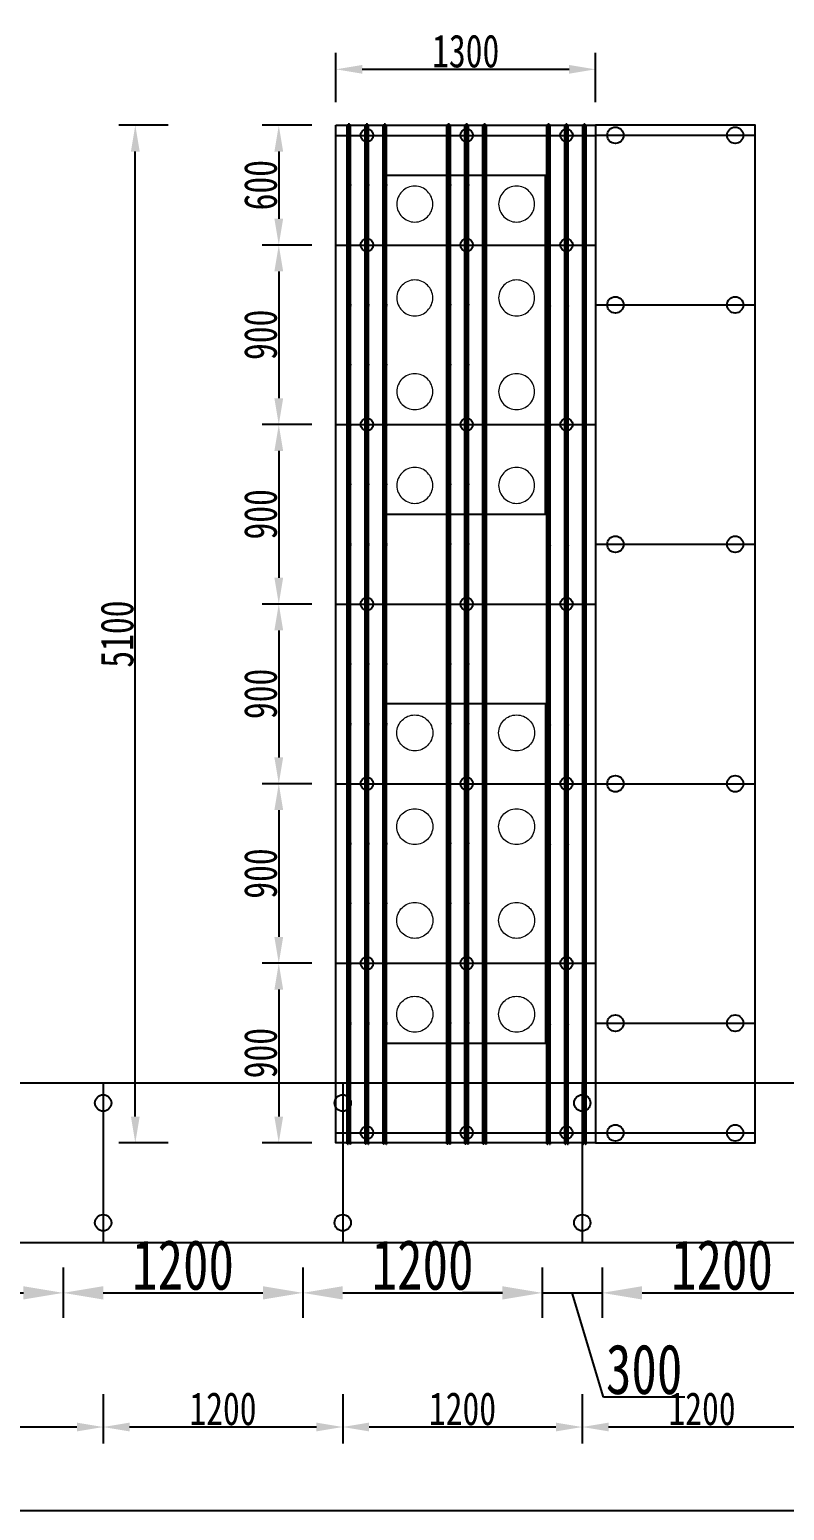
# Model space of a CAD drawing. Extents: x 0 to 558779, y 0 to 2762081.
# Drawn here: x 511045.3 to 511083.1, y 2757096.9 to 2757171.1 of the extents above; entities that cross this region are included whole.
import ezdxf

# ---------------------------------------------------------------- set-up
doc = ezdxf.new("R2010")
doc.units = 0
doc.header["$LTSCALE"] = 20
doc.header["$PDMODE"] = 34
doc.linetypes.add('CENTER', pattern=[2, 1.25, -0.25, 0.25, -0.25])
doc.linetypes.add('DASHED', pattern=[19.05, 12.7, -6.35])
for name, color, linetype, lineweight in [('Layer1', 1, 'Continuous', 15), ('Layer3', 6, 'CENTER', 9), ('细虚线', 2, 'DASHED', 15)]:
    doc.layers.add(name, color=color, linetype=linetype, lineweight=lineweight)
for name, color, linetype in [('QL-主线桥位平面', 190, 'Continuous'), ('点划线', 6, 'CENTER'), ('粗实线', 1, 'Continuous'), ('细实线', 8, 'Continuous')]:
    doc.layers.add(name, color=color, linetype=linetype)
doc.styles.add('FS', font='仿宋_GB2312.ttf', dxfattribs={"width": 0.75})
doc.dimstyles.new('100', dxfattribs={"dimtxt": 2.5, "dimasz": 2, "dimexe": 1.25, "dimexo": 1.25, "dimgap": 0.125, "dimtad": 1, "dimdec": 0, "dimlfac": 100, "dimdsep": 46, "dimtxsty": 'FS', "dimcen": 0.001, "dimclrd": 7, "dimclre": 7, "dimclrt": 7, "dimadec": 4, "dimazin": 2, "dimtfac": 1, "dimtdec": 0, "dimtmove": 1, "dimatfit": 2, "dimfxlon": 1, "dimlwd": -1, "dimlwe": -1, "dimarcsym": 0})
doc.dimstyles.new('100-1.5', dxfattribs={"dimscale": 0.66, "dimtxt": 2.5, "dimasz": 2, "dimexe": 1.25, "dimexo": 1.25, "dimgap": 0.125, "dimtad": 1, "dimdec": 0, "dimlfac": 100, "dimdsep": 46, "dimtxsty": 'FS', "dimcen": 0.001, "dimclrd": 3, "dimclre": 3, "dimclrt": 7, "dimadec": 4, "dimazin": 2, "dimtfac": 1, "dimtdec": 0, "dimtmove": 1, "dimatfit": 2, "dimfxlon": 1, "dimlwd": -1, "dimlwe": -1, "dimarcsym": 0})

# ---------------------------------------------------------------- blocks, each defined once
blk = doc.blocks.new('*D1464')
at = {"color": 0}
for p, q in [((517964.657, 2758240.952), (517964.657, 2758238.477)), ((517976.657, 2758240.952), (517976.657, 2758238.477)), ((517975.337, 2758239.302), (517965.977, 2758239.302))]:
    blk.add_line(p, q, dxfattribs=at)
for points in [[(517965.977, 2758239.522), (517965.977, 2758239.082), (517964.657, 2758239.302)], [(517975.337, 2758239.082), (517975.337, 2758239.522), (517976.657, 2758239.302)]]:
    blk.add_solid(points, dxfattribs=at)
at = {"layer": 'DEFPOINTS', "color": 0}
for p in [(517964.657, 2758248.542), (517976.657, 2758248.542), (517964.657, 2758239.302)]:
    blk.add_point(p, dxfattribs=at)
at = {"color": 1, "insert": (517970.657, 2758240.21), "char_height": 1.65, "attachment_point": 5, "style": 'FS'}
blk.add_mtext('1200', dxfattribs=at)
blk = doc.blocks.new('*D1465')
at = {"color": 0}
for p, q in [((517952.657, 2758240.952), (517952.657, 2758238.477)), ((517964.657, 2758240.952), (517964.657, 2758238.477)), ((517963.337, 2758239.302), (517953.977, 2758239.302))]:
    blk.add_line(p, q, dxfattribs=at)
for points in [[(517953.977, 2758239.522), (517953.977, 2758239.082), (517952.657, 2758239.302)], [(517963.337, 2758239.082), (517963.337, 2758239.522), (517964.657, 2758239.302)]]:
    blk.add_solid(points, dxfattribs=at)
at = {"layer": 'DEFPOINTS', "color": 0}
for p in [(517952.657, 2758248.542), (517964.657, 2758248.542), (517952.657, 2758239.302)]:
    blk.add_point(p, dxfattribs=at)
at = {"color": 1, "insert": (517958.657, 2758240.21), "char_height": 1.65, "attachment_point": 5, "style": 'FS'}
blk.add_mtext('1200', dxfattribs=at)
blk = doc.blocks.new('*D1466')
at = {"color": 0}
for p, q in [((517940.657, 2758240.952), (517940.657, 2758238.477)), ((517952.657, 2758240.952), (517952.657, 2758238.477)), ((517951.337, 2758239.302), (517941.977, 2758239.302))]:
    blk.add_line(p, q, dxfattribs=at)
for points in [[(517941.977, 2758239.522), (517941.977, 2758239.082), (517940.657, 2758239.302)], [(517951.337, 2758239.082), (517951.337, 2758239.522), (517952.657, 2758239.302)]]:
    blk.add_solid(points, dxfattribs=at)
at = {"layer": 'DEFPOINTS', "color": 0}
for p in [(517940.657, 2758248.542), (517952.657, 2758248.542), (517940.657, 2758239.302)]:
    blk.add_point(p, dxfattribs=at)
at = {"color": 1, "insert": (517946.657, 2758240.21), "char_height": 1.65, "attachment_point": 5, "style": 'FS'}
blk.add_mtext('1200', dxfattribs=at)
blk = doc.blocks.new('*D1467')
at = {"color": 0}
for p, q in [((517928.657, 2758240.952), (517928.657, 2758238.477)), ((517940.657, 2758240.952), (517940.657, 2758238.477)), ((517939.337, 2758239.302), (517929.977, 2758239.302))]:
    blk.add_line(p, q, dxfattribs=at)
for points in [[(517929.977, 2758239.522), (517929.977, 2758239.082), (517928.657, 2758239.302)], [(517939.337, 2758239.082), (517939.337, 2758239.522), (517940.657, 2758239.302)]]:
    blk.add_solid(points, dxfattribs=at)
at = {"layer": 'DEFPOINTS', "color": 0}
for p in [(517928.657, 2758248.542), (517940.657, 2758248.542), (517928.657, 2758239.302)]:
    blk.add_point(p, dxfattribs=at)
at = {"color": 1, "insert": (517934.657, 2758240.21), "char_height": 1.65, "attachment_point": 5, "style": 'FS'}
blk.add_mtext('1200', dxfattribs=at)
blk = doc.blocks.new('*D1502')
at = {"color": 0}
for p, q in [((517550.657, 2758236.773), (517550.657, 2758234.298)), ((518015.657, 2758236.773), (518015.657, 2758234.298)), ((517551.977, 2758235.123), (518014.337, 2758235.123))]:
    blk.add_line(p, q, dxfattribs=at)
for points in [[(517551.977, 2758235.343), (517551.977, 2758234.903), (517550.657, 2758235.123)], [(518014.337, 2758234.903), (518014.337, 2758235.343), (518015.657, 2758235.123)]]:
    blk.add_solid(points, dxfattribs=at)
at = {"layer": 'DEFPOINTS', "color": 0}
for p in [(517550.657, 2758248.542), (518015.657, 2758242.542), (518015.657, 2758235.123)]:
    blk.add_point(p, dxfattribs=at)
at = {"color": 1, "insert": (517783.157, 2758236.031), "char_height": 1.65, "attachment_point": 5, "style": 'FS'}
blk.add_mtext('46500', dxfattribs=at)
blk = doc.blocks.new('边墩')
at = {"layer": '点划线', "ltscale": 2}
blk.add_line((59529.5, 95628.6), (61229.5, 95628.6), dxfattribs=at)
at = {"layer": '粗实线'}
for p, q in [((61229.5, 96028.6), (59529.5, 96028.6)), ((59529.5, 96028.6), (59529.5, 95228.6)), ((61229.5, 95228.6), (61229.5, 96028.6)), ((61229.5, 95228.6), (59529.5, 95228.6))]:
    blk.add_line(p, q, dxfattribs=at)
at = {"layer": '细虚线', "ltscale": 5}
for centre in [(59674.5, 95883.6), (60144.5, 95883.6), (60614.5, 95883.6), (61084.5, 95883.6), (59674.5, 95373.6), (60144.5, 95373.6), (60614.5, 95373.6), (61084.5, 95373.6)]:
    blk.add_circle(centre, 90, dxfattribs=at)
blk = doc.blocks.new('a')
at = {"layer": 'Layer3', "ltscale": 30}
for p, q in [((-1076.9, 2281), (-1076.9, 2305.3)), ((-776.9, 2285.2), (-776.9, 2301.1)), ((-1081.7, 2294.3), (-766.5, 2294.3))]:
    blk.add_line(p, q, dxfattribs=at)
at = {"layer": '细实线', "color": 5, "ltscale": 30}
for p, q in [((-1082.9, 2301.6), (-1082.7, 2301.8)), ((-1082.9, 2299), (-1082.9, 2301.6)), ((-1081.9, 2301.8), (-1082.7, 2301.8)), ((-1081.9, 2298.3), (-1081.9, 2303.1)), ((-1081.9, 2303.1), (-783.4, 2303.1)), ((-783.4, 2298.3), (-783.4, 2303.1)), ((-1082.9, 2299), (-1082.7, 2298.8)), ((-1082.9, 2289.6), (-1082.7, 2289.8)), ((-1082.9, 2287), (-1082.9, 2289.6)), ((-1082.9, 2287), (-1082.7, 2286.8)), ((-1081.9, 2298.8), (-1082.7, 2298.8)), ((-1081.9, 2289.8), (-1082.7, 2289.8)), ((-1081.9, 2286.8), (-1082.7, 2286.8)), ((-1081.9, 2298.3), (-783.4, 2298.3)), ((-1081.9, 2285.5), (-1081.9, 2290.3)), ((-1081.9, 2290.3), (-783.4, 2290.3)), ((-1081.9, 2285.5), (-783.4, 2285.5)), ((-1070.4, 2297.9), (-1070.4, 2298.3)), ((-1070.4, 2290.3), (-1070.4, 2290.6)), ((-1070.1, 2297.7), (-1068.6, 2297.7)), ((-1070.1, 2290.9), (-1068.6, 2290.9)), ((-1068.1, 2291.4), (-1068.1, 2297.2)), ((-1067.6, 2291.4), (-1067.6, 2297.2)), ((-1067.1, 2297.7), (-1065.6, 2297.7)), ((-1067.1, 2290.9), (-1065.6, 2290.9)), ((-1065.4, 2297.9), (-1065.4, 2298.3)), ((-1065.4, 2290.3), (-1065.4, 2290.6)), ((-929.4, 2297.9), (-929.4, 2298.3)), ((-929.4, 2290.3), (-929.4, 2290.6)), ((-929.1, 2297.7), (-927.6, 2297.7)), ((-929.1, 2290.9), (-927.6, 2290.9)), ((-927.1, 2291.4), (-927.1, 2297.2)), ((-926.6, 2291.4), (-926.6, 2297.2)), ((-926.1, 2297.7), (-924.6, 2297.7)), ((-926.1, 2290.9), (-924.6, 2290.9)), ((-924.4, 2297.9), (-924.4, 2298.3)), ((-924.4, 2290.3), (-924.4, 2290.6)), ((-797.9, 2296.8), (-797.9, 2298.3)), ((-797.9, 2296.8), (-788.6, 2296.8)), ((-797.9, 2291.8), (-788.6, 2291.8)), ((-797.9, 2290.3), (-797.9, 2291.8)), ((-788.4, 2297.9), (-788.4, 2298.3)), ((-788.4, 2290.3), (-788.4, 2290.6)), ((-788.1, 2297.7), (-786.6, 2297.7)), ((-788.1, 2290.9), (-786.6, 2290.9)), ((-786.1, 2291.4), (-786.1, 2297.2)), ((-785.6, 2291.4), (-785.6, 2297.2)), ((-785.1, 2297.7), (-783.6, 2297.7)), ((-785.1, 2290.9), (-783.6, 2290.9)), ((-783.4, 2298.3), (-771.5, 2298.3)), ((-783.4, 2297.9), (-783.4, 2298.3)), ((-783.4, 2297.7), (-771.7, 2297.7)), ((-783.4, 2290.9), (-771.7, 2290.9)), ((-783.4, 2290.3), (-783.4, 2290.6)), ((-783.4, 2290.3), (-771.5, 2290.3)), ((-783.4, 2285.5), (-783.4, 2290.3)), ((-771.5, 2297.4), (-771.7, 2297.7)), ((-771.5, 2291.1), (-771.7, 2290.9)), ((-770.9, 2297.7), (-771.5, 2298.3)), ((-771.5, 2291.1), (-771.5, 2297.4)), ((-770.9, 2290.9), (-771.5, 2290.3)), ((-770.9, 2290.9), (-770.9, 2297.7))]:
    blk.add_line(p, q, dxfattribs=at)
for centre, radius, start, end in [((-1070.1, 2297.9), 0.25, 180, 270), ((-1070.1, 2290.6), 0.25, 90, 180), ((-1068.6, 2297.2), 0.5, 0, 90), ((-1068.6, 2291.4), 0.5, 270, 0), ((-1067.1, 2297.2), 0.5, 90, 180), ((-1067.1, 2291.4), 0.5, 180, 270), ((-1065.6, 2297.9), 0.25, 270, 0), ((-1065.6, 2290.6), 0.25, 0, 90), ((-929.1, 2297.9), 0.25, 180, 270), ((-929.1, 2290.6), 0.25, 90, 180), ((-927.6, 2297.2), 0.5, 0, 90), ((-927.6, 2291.4), 0.5, 270, 0), ((-926.1, 2297.2), 0.5, 90, 180), ((-926.1, 2291.4), 0.5, 180, 270), ((-924.6, 2297.9), 0.25, 270, 0), ((-924.6, 2290.6), 0.25, 0, 90), ((-788.6, 2294.3), 2.5, 270, 90), ((-788.1, 2297.9), 0.25, 180, 270), ((-788.1, 2290.6), 0.25, 90, 180), ((-786.6, 2297.2), 0.5, 0, 90), ((-786.6, 2291.4), 0.5, 270, 0), ((-785.1, 2297.2), 0.5, 90, 180), ((-785.1, 2291.4), 0.5, 180, 270), ((-783.6, 2297.9), 0.25, 270, 0), ((-783.6, 2290.6), 0.25, 0, 90)]:
    blk.add_arc(centre, radius, start, end, dxfattribs=at)
blk = doc.blocks.new('*U1675')
at = {"layer": 'Layer1', "ltscale": 30, "xscale": 0.009999999776482594, "yscale": 0.009999999776482594, "zscale": 0.009999999776482594, "rotation": 89.9999983127665}
blk.add_blockref('a', (22.931, 9.247), dxfattribs=at)
blk = doc.blocks.new('*U1674')
at = {"color": 0, "linetype": 'ByBlock', "lineweight": -2, "transparency": 16777216}
for p in [(0, 48), (0, 45), (0, 42), (0, 39), (0, 36), (0, 33), (0, 30), (0, 27), (0, 24), (0, 21), (0, 18), (0, 15), (0, 12), (0, 9), (0, 6), (0, 3), (0, 0)]:
    blk.add_blockref('*U1675', p, dxfattribs=at)
blk = doc.blocks.new('*U1669')
at = {"color": 1}
blk.add_blockref('*U1674', (0, -25.5), dxfattribs=at)
blk = doc.blocks.new('*U1668')
at = {"color": 0, "linetype": 'ByBlock', "lineweight": -2, "transparency": 16777216}
for p in [(0, 0), (0.9, 0), (1.8, 0)]:
    blk.add_blockref('*U1669', p, dxfattribs=at)
blk = doc.blocks.new('*U1677')
at = {"layer": 'Layer1', "ltscale": 30, "xscale": 0.009999999776482594, "yscale": 0.009999999776482594, "zscale": 0.009999999776482594, "rotation": 89.9999983127665}
blk.add_blockref('a', (22.931, 9.247), dxfattribs=at)
blk = doc.blocks.new('*U1676')
at = {"color": 0, "linetype": 'ByBlock', "lineweight": -2, "transparency": 16777216}
for p in [(0, 48), (0, 45), (0, 42), (0, 39), (0, 36), (0, 33), (0, 30), (0, 27), (0, 24), (0, 21), (0, 18), (0, 15), (0, 12), (0, 9), (0, 6), (0, 3), (0, 0)]:
    blk.add_blockref('*U1677', p, dxfattribs=at)
blk = doc.blocks.new('*U1671')
at = {"color": 1}
blk.add_blockref('*U1676', (0, -25.5), dxfattribs=at)
blk = doc.blocks.new('*U1670')
at = {"color": 0, "linetype": 'ByBlock', "lineweight": -2, "transparency": 16777216}
for p in [(0, 0), (0.9, 0), (1.8, 0)]:
    blk.add_blockref('*U1671', p, dxfattribs=at)
blk = doc.blocks.new('*D1680')
at = {"color": 0}
for p, q in [((521459.362, 2755940.931), (521459.362, 2755943.406)), ((521472.362, 2755940.931), (521472.362, 2755943.406)), ((521460.682, 2755942.581), (521471.042, 2755942.581))]:
    blk.add_line(p, q, dxfattribs=at)
for points in [[(521460.682, 2755942.801), (521460.682, 2755942.361), (521459.362, 2755942.581)], [(521471.042, 2755942.361), (521471.042, 2755942.801), (521472.362, 2755942.581)]]:
    blk.add_solid(points, dxfattribs=at)
at = {"layer": 'DEFPOINTS', "color": 0}
for p in [(521472.362, 2755942.581), (521459.362, 2755939.775), (521472.362, 2755939.775)]:
    blk.add_point(p, dxfattribs=at)
at = {"color": 1, "insert": (521465.862, 2755943.489), "char_height": 1.65, "attachment_point": 5, "style": 'FS'}
blk.add_mtext('1300', dxfattribs=at)
blk = doc.blocks.new('*D1681')
at = {"color": 0}
for p, q in [((521450.96, 2755939.775), (521448.485, 2755939.775)), ((521449.31, 2755890.095), (521449.31, 2755938.455)), ((521450.96, 2755888.775), (521448.485, 2755888.775))]:
    blk.add_line(p, q, dxfattribs=at)
for points in [[(521449.53, 2755938.455), (521449.09, 2755938.455), (521449.31, 2755939.775)], [(521449.09, 2755890.095), (521449.53, 2755890.095), (521449.31, 2755888.775)]]:
    blk.add_solid(points, dxfattribs=at)
at = {"layer": 'DEFPOINTS', "color": 0}
for p in [(521449.31, 2755939.775), (521459.862, 2755939.775), (521459.862, 2755888.775)]:
    blk.add_point(p, dxfattribs=at)
at = {"color": 1, "insert": (521448.403, 2755914.275), "char_height": 1.65, "attachment_point": 5, "rotation": 90, "style": 'FS'}
blk.add_mtext('5100', dxfattribs=at)
blk = doc.blocks.new('*U1679')
at = {"layer": 'Layer1', "ltscale": 30, "xscale": 0.009999999776482594, "yscale": 0.009999999776482594, "zscale": 0.009999999776482594, "rotation": 89.9999983127665}
blk.add_blockref('a', (22.931, 9.247), dxfattribs=at)
blk = doc.blocks.new('*U1678')
at = {"color": 0, "linetype": 'ByBlock', "lineweight": -2, "transparency": 16777216}
for p in [(0, 48), (0, 45), (0, 42), (0, 39), (0, 36), (0, 33), (0, 30), (0, 27), (0, 24), (0, 21), (0, 18), (0, 15), (0, 12), (0, 9), (0, 6), (0, 3), (0, 0)]:
    blk.add_blockref('*U1679', p, dxfattribs=at)
blk = doc.blocks.new('*U1673')
at = {"color": 1}
blk.add_blockref('*U1678', (0, -25.5), dxfattribs=at)
blk = doc.blocks.new('*U1672')
at = {"color": 0, "linetype": 'ByBlock', "lineweight": -2, "transparency": 16777216}
for p in [(0, 0), (0.9, 0), (1.8, 0)]:
    blk.add_blockref('*U1673', p, dxfattribs=at)
blk = doc.blocks.new('*D1682')
at = {"color": 0}
for p, q in [((521458.147, 2755939.775), (521455.672, 2755939.775)), ((521456.497, 2755938.455), (521456.497, 2755935.095)), ((521458.147, 2755933.775), (521455.672, 2755933.775))]:
    blk.add_line(p, q, dxfattribs=at)
for points in [[(521456.717, 2755938.455), (521456.277, 2755938.455), (521456.497, 2755939.775)], [(521456.277, 2755935.095), (521456.717, 2755935.095), (521456.497, 2755933.775)]]:
    blk.add_solid(points, dxfattribs=at)
at = {"layer": 'DEFPOINTS', "color": 0}
for p in [(521459.362, 2755939.775), (521456.497, 2755933.775), (521459.362, 2755933.775)]:
    blk.add_point(p, dxfattribs=at)
at = {"color": 1, "insert": (521455.589, 2755936.775), "char_height": 1.65, "attachment_point": 5, "rotation": 90, "style": 'FS'}
blk.add_mtext('600', dxfattribs=at)
blk = doc.blocks.new('*D1683')
at = {"color": 0}
for p, q in [((521458.147, 2755933.775), (521455.672, 2755933.775)), ((521456.497, 2755932.455), (521456.497, 2755926.095)), ((521458.147, 2755924.775), (521455.672, 2755924.775))]:
    blk.add_line(p, q, dxfattribs=at)
for points in [[(521456.717, 2755932.455), (521456.277, 2755932.455), (521456.497, 2755933.775)], [(521456.277, 2755926.095), (521456.717, 2755926.095), (521456.497, 2755924.775)]]:
    blk.add_solid(points, dxfattribs=at)
at = {"layer": 'DEFPOINTS', "color": 0}
for p in [(521459.362, 2755933.775), (521456.497, 2755924.775), (521459.362, 2755924.775)]:
    blk.add_point(p, dxfattribs=at)
at = {"color": 1, "insert": (521455.589, 2755929.275), "char_height": 1.65, "attachment_point": 5, "rotation": 90, "style": 'FS'}
blk.add_mtext('900', dxfattribs=at)
blk = doc.blocks.new('*D1684')
at = {"color": 0}
for p, q in [((521458.147, 2755924.775), (521455.672, 2755924.775)), ((521456.497, 2755923.455), (521456.497, 2755917.101)), ((521458.147, 2755915.781), (521455.672, 2755915.781))]:
    blk.add_line(p, q, dxfattribs=at)
for points in [[(521456.717, 2755923.455), (521456.277, 2755923.455), (521456.497, 2755924.775)], [(521456.277, 2755917.101), (521456.717, 2755917.101), (521456.497, 2755915.781)]]:
    blk.add_solid(points, dxfattribs=at)
at = {"layer": 'DEFPOINTS', "color": 0}
for p in [(521459.362, 2755924.775), (521456.497, 2755915.781), (521459.358, 2755915.781)]:
    blk.add_point(p, dxfattribs=at)
at = {"color": 1, "insert": (521455.589, 2755920.278), "char_height": 1.65, "attachment_point": 5, "rotation": 90, "style": 'FS'}
blk.add_mtext('900', dxfattribs=at)
blk = doc.blocks.new('*D1685')
at = {"color": 0}
for p, q in [((521458.147, 2755915.781), (521455.672, 2755915.781)), ((521456.497, 2755914.461), (521456.497, 2755908.095)), ((521458.147, 2755906.775), (521455.672, 2755906.775))]:
    blk.add_line(p, q, dxfattribs=at)
for points in [[(521456.717, 2755914.461), (521456.277, 2755914.461), (521456.497, 2755915.781)], [(521456.277, 2755908.095), (521456.717, 2755908.095), (521456.497, 2755906.775)]]:
    blk.add_solid(points, dxfattribs=at)
at = {"layer": 'DEFPOINTS', "color": 0}
for p in [(521459.358, 2755915.781), (521456.497, 2755906.775), (521459.358, 2755906.775)]:
    blk.add_point(p, dxfattribs=at)
at = {"color": 1, "insert": (521455.589, 2755911.278), "char_height": 1.65, "attachment_point": 5, "rotation": 90, "style": 'FS'}
blk.add_mtext('900', dxfattribs=at)
blk = doc.blocks.new('*D1686')
at = {"color": 0}
for p, q in [((521458.147, 2755906.775), (521455.672, 2755906.775)), ((521456.497, 2755905.455), (521456.497, 2755899.095)), ((521458.147, 2755897.775), (521455.672, 2755897.775))]:
    blk.add_line(p, q, dxfattribs=at)
for points in [[(521456.717, 2755905.455), (521456.277, 2755905.455), (521456.497, 2755906.775)], [(521456.277, 2755899.095), (521456.717, 2755899.095), (521456.497, 2755897.775)]]:
    blk.add_solid(points, dxfattribs=at)
at = {"layer": 'DEFPOINTS', "color": 0}
for p in [(521459.358, 2755906.775), (521456.497, 2755897.775), (521459.358, 2755897.775)]:
    blk.add_point(p, dxfattribs=at)
at = {"color": 1, "insert": (521455.589, 2755902.275), "char_height": 1.65, "attachment_point": 5, "rotation": 90, "style": 'FS'}
blk.add_mtext('900', dxfattribs=at)
blk = doc.blocks.new('*D1687')
at = {"color": 0}
for p, q in [((521458.147, 2755897.775), (521455.672, 2755897.775)), ((521456.497, 2755896.455), (521456.497, 2755890.095)), ((521458.147, 2755888.775), (521455.672, 2755888.775))]:
    blk.add_line(p, q, dxfattribs=at)
for points in [[(521456.717, 2755896.455), (521456.277, 2755896.455), (521456.497, 2755897.775)], [(521456.277, 2755890.095), (521456.717, 2755890.095), (521456.497, 2755888.775)]]:
    blk.add_solid(points, dxfattribs=at)
at = {"layer": 'DEFPOINTS', "color": 0}
for p in [(521459.358, 2755897.775), (521456.497, 2755888.775), (521459.362, 2755888.775)]:
    blk.add_point(p, dxfattribs=at)
at = {"color": 1, "insert": (521455.589, 2755893.275), "char_height": 1.65, "attachment_point": 5, "rotation": 90, "style": 'FS'}
blk.add_mtext('900', dxfattribs=at)
blk = doc.blocks.new('Z1-Z2支栈桥')
at = {"color": 1}
for p, q in [((518744.484, 2757676.261), (518752.484, 2757676.261)), ((518744.484, 2757667.761), (518752.484, 2757667.761)), ((518744.484, 2757655.761), (518752.484, 2757655.761)), ((518744.484, 2757643.761), (518752.484, 2757643.761)), ((518744.484, 2757631.761), (518752.484, 2757631.761)), ((518744.484, 2757626.261), (518752.484, 2757626.261))]:
    blk.add_line(p, q, dxfattribs=at)
at = {"color": 7}
blk.add_lwpolyline([(518744.484, 2757676.761), (518744.484, 2757625.761), (518752.484, 2757625.761), (518752.484, 2757676.761), (518744.484, 2757676.761)], dxfattribs=at)
at = {"color": 5}
for centre in [(518745.484, 2757676.261), (518751.484, 2757676.261), (518745.484, 2757667.761), (518751.484, 2757667.761), (518745.484, 2757655.761), (518751.484, 2757655.761), (518745.484, 2757643.761), (518751.484, 2757643.761), (518745.484, 2757631.761), (518751.484, 2757631.761), (518745.484, 2757626.261), (518751.484, 2757626.261)]:
    blk.add_circle(centre, 0.41, dxfattribs=at)
blk = doc.blocks.new('*D491')
at = {"color": 7, "transparency": 16777216}
for p, q in [((511034.979, 2757109.039), (511034.979, 2757106.522)), ((511036.979, 2757107.772), (511044.979, 2757107.772))]:
    blk.add_line(p, q, dxfattribs=at)
at = {"color": 7, "linetype": 'ByBlock', "transparency": 16777216}
blk.add_line((511046.979, 2757109.039), (511046.979, 2757106.522), dxfattribs=at)
at = {"color": 7, "transparency": 16777216}
for points in [[(511036.979, 2757108.106), (511036.979, 2757107.439), (511034.979, 2757107.772)], [(511044.979, 2757107.439), (511044.979, 2757108.106), (511046.979, 2757107.772)]]:
    blk.add_solid(points, dxfattribs=at)
at = {"layer": 'DEFPOINTS', "color": 0, "transparency": 16777216}
for p in [(511034.979, 2757110.289), (511046.979, 2757110.289), (511046.979, 2757107.772)]:
    blk.add_point(p, dxfattribs=at)
at = {"color": 7, "transparency": 16777216, "insert": (511040.979, 2757109.161), "char_height": 2.5, "attachment_point": 5, "style": 'FS'}
blk.add_mtext('1200', dxfattribs=at)
blk = doc.blocks.new('*D492')
at = {"color": 7, "transparency": 16777216}
for p, q in [((511046.979, 2757109.039), (511046.979, 2757106.522)), ((511048.979, 2757107.772), (511056.979, 2757107.772))]:
    blk.add_line(p, q, dxfattribs=at)
at = {"color": 7, "linetype": 'ByBlock', "transparency": 16777216}
blk.add_line((511058.979, 2757109.039), (511058.979, 2757106.522), dxfattribs=at)
at = {"color": 7, "transparency": 16777216}
for points in [[(511048.979, 2757108.106), (511048.979, 2757107.439), (511046.979, 2757107.772)], [(511056.979, 2757107.439), (511056.979, 2757108.106), (511058.979, 2757107.772)]]:
    blk.add_solid(points, dxfattribs=at)
at = {"layer": 'DEFPOINTS', "color": 0, "transparency": 16777216}
for p in [(511046.979, 2757110.289), (511058.979, 2757110.289), (511058.979, 2757107.772)]:
    blk.add_point(p, dxfattribs=at)
at = {"color": 7, "transparency": 16777216, "insert": (511052.979, 2757109.161), "char_height": 2.5, "attachment_point": 5, "style": 'FS'}
blk.add_mtext('1200', dxfattribs=at)
blk = doc.blocks.new('*D493')
at = {"color": 7, "transparency": 16777216}
for p, q in [((511058.979, 2757109.039), (511058.979, 2757106.522)), ((511060.979, 2757107.772), (511068.979, 2757107.772))]:
    blk.add_line(p, q, dxfattribs=at)
at = {"color": 7, "linetype": 'ByBlock', "transparency": 16777216}
blk.add_line((511070.979, 2757109.039), (511070.979, 2757106.522), dxfattribs=at)
at = {"color": 7, "transparency": 16777216}
for points in [[(511060.979, 2757108.106), (511060.979, 2757107.439), (511058.979, 2757107.772)], [(511068.979, 2757107.439), (511068.979, 2757108.106), (511070.979, 2757107.772)]]:
    blk.add_solid(points, dxfattribs=at)
at = {"layer": 'DEFPOINTS', "color": 0, "transparency": 16777216}
for p in [(511058.979, 2757110.289), (511070.979, 2757110.289), (511070.979, 2757107.772)]:
    blk.add_point(p, dxfattribs=at)
at = {"color": 7, "transparency": 16777216, "insert": (511064.979, 2757109.161), "char_height": 2.5, "attachment_point": 5, "style": 'FS'}
blk.add_mtext('1200', dxfattribs=at)
blk = doc.blocks.new('*D494')
at = {"color": 7, "transparency": 16777216}
for p, q in [((511070.979, 2757109.039), (511070.979, 2757106.522)), ((511068.979, 2757107.772), (511066.979, 2757107.772)), ((511070.979, 2757107.772), (511073.979, 2757107.772)), ((511074.048, 2757102.542), (511072.479, 2757107.772)), ((511075.979, 2757107.772), (511077.979, 2757107.772)), ((511078.112, 2757102.542), (511074.048, 2757102.542))]:
    blk.add_line(p, q, dxfattribs=at)
at = {"color": 7, "linetype": 'ByBlock', "transparency": 16777216}
blk.add_line((511073.979, 2757109.039), (511073.979, 2757106.522), dxfattribs=at)
at = {"color": 7, "transparency": 16777216}
for points in [[(511068.979, 2757107.439), (511068.979, 2757108.106), (511070.979, 2757107.772)], [(511075.979, 2757108.106), (511075.979, 2757107.439), (511073.979, 2757107.772)]]:
    blk.add_solid(points, dxfattribs=at)
at = {"layer": 'DEFPOINTS', "color": 0, "transparency": 16777216}
for p in [(511070.979, 2757110.289), (511073.979, 2757110.289), (511073.979, 2757107.772)]:
    blk.add_point(p, dxfattribs=at)
at = {"color": 7, "transparency": 16777216, "insert": (511076.08, 2757103.931), "char_height": 2.5, "attachment_point": 5, "style": 'FS'}
blk.add_mtext('300', dxfattribs=at)
blk = doc.blocks.new('*D495')
at = {"color": 7, "transparency": 16777216}
for p, q in [((511073.979, 2757109.039), (511073.979, 2757106.522)), ((511075.979, 2757107.772), (511083.979, 2757107.772))]:
    blk.add_line(p, q, dxfattribs=at)
at = {"color": 7, "linetype": 'ByBlock', "transparency": 16777216}
blk.add_line((511085.979, 2757109.039), (511085.979, 2757106.522), dxfattribs=at)
at = {"color": 7, "transparency": 16777216}
for points in [[(511075.979, 2757108.106), (511075.979, 2757107.439), (511073.979, 2757107.772)], [(511083.979, 2757107.439), (511083.979, 2757108.106), (511085.979, 2757107.772)]]:
    blk.add_solid(points, dxfattribs=at)
at = {"layer": 'DEFPOINTS', "color": 0, "transparency": 16777216}
for p in [(511073.979, 2757110.289), (511085.979, 2757110.289), (511085.979, 2757107.772)]:
    blk.add_point(p, dxfattribs=at)
at = {"color": 7, "transparency": 16777216, "insert": (511079.979, 2757109.161), "char_height": 2.5, "attachment_point": 5, "style": 'FS'}
blk.add_mtext('1200', dxfattribs=at)
blk = doc.blocks.new('西引桥+主桥栈桥')
at = {"color": 7}
for p, q in [((518045.657, 2758256.542), (517549.557, 2758256.542)), ((517549.557, 2758248.542), (518015.657, 2758248.542))]:
    blk.add_line(p, q, dxfattribs=at)
at = {"color": 1}
for p, q in [((517940.657, 2758256.542), (517940.657, 2758248.542)), ((517952.657, 2758256.542), (517952.657, 2758248.542)), ((517952.657, 2758256.542), (517952.657, 2758248.542)), ((517964.657, 2758256.542), (517964.657, 2758248.542)), ((517964.657, 2758256.542), (517964.657, 2758248.542))]:
    blk.add_line(p, q, dxfattribs=at)
at = {"color": 5}
for centre in [(517940.657, 2758255.542), (517952.657, 2758255.542), (517964.657, 2758255.542), (517940.657, 2758249.542), (517952.657, 2758249.542), (517964.657, 2758249.542)]:
    blk.add_circle(centre, 0.41, dxfattribs=at)
for base, p1, p2, picture, middle in [((518015.657, 2758235.123), (517550.657, 2758248.542), (518015.657, 2758242.542), '*D1502', (517783.157, 2758236.031)), ((517928.657, 2758239.302), (517940.657, 2758248.542), (517928.657, 2758248.542), '*D1467', (517934.657, 2758240.21)), ((517940.657, 2758239.302), (517952.657, 2758248.542), (517940.657, 2758248.542), '*D1466', (517946.657, 2758240.21)), ((517952.657, 2758239.302), (517964.657, 2758248.542), (517952.657, 2758248.542), '*D1465', (517958.657, 2758240.21)), ((517964.657, 2758239.302), (517976.657, 2758248.542), (517964.657, 2758248.542), '*D1464', (517970.657, 2758240.21))]:
    dim = blk.add_linear_dim(base=base, p1=p1, p2=p2, dimstyle='100-1.5', override={"dimclrd": 0, "dimclre": 0, "dimclrt": 1})
    dim.commit()
    dim.dimension.update_dxf_attribs({"geometry": picture, "text_midpoint": middle})
blk = doc.blocks.new('西引桥 主墩平台')
at = {"color": 1}
for p, q in [((521459.362, 2755939.271), (521472.362, 2755939.271)), ((521459.362, 2755933.775), (521472.362, 2755933.775)), ((521459.362, 2755924.775), (521472.362, 2755924.775)), ((521459.362, 2755915.781), (521472.362, 2755915.775)), ((521459.362, 2755906.775), (521472.362, 2755906.775)), ((521459.362, 2755897.775), (521472.362, 2755897.775)), ((521459.362, 2755889.275), (521472.362, 2755889.275))]:
    blk.add_line(p, q, dxfattribs=at)
at = {"color": 7}
blk.add_lwpolyline([(521459.362, 2755939.775), (521472.362, 2755939.775), (521472.362, 2755888.775), (521459.362, 2755888.775), (521459.362, 2755939.775)], dxfattribs=at)
at = {"color": 5}
for centre in [(521460.912, 2755939.275), (521465.912, 2755939.275), (521470.912, 2755939.275), (521460.912, 2755933.779), (521465.912, 2755933.779), (521470.912, 2755933.779), (521460.912, 2755924.779), (521465.912, 2755924.779), (521470.912, 2755924.779), (521460.912, 2755915.785), (521465.912, 2755915.785), (521470.912, 2755915.785), (521460.912, 2755906.783), (521465.912, 2755906.783), (521470.912, 2755906.783), (521460.912, 2755897.779), (521465.912, 2755897.779), (521470.912, 2755897.779), (521460.912, 2755889.283), (521465.912, 2755889.283), (521470.912, 2755889.283)]:
    blk.add_circle(centre, 0.315, dxfattribs=at)
at = {"color": 7, "rotation": 359.9999999926261}
for name, p in [('*U1668', (521460.023, 2755915.797)), ('*U1670', (521465.023, 2755915.797))]:
    blk.add_blockref(name, p, dxfattribs=at)
at = {"color": 7, "xscale": -0.9999999999999999, "rotation": 359.9999966264416}
blk.add_blockref('*U1672', (521471.801, 2755915.797), dxfattribs=at)
at = {"layer": 'QL-主线桥位平面', "yscale": 0.01, "zscale": 0.01}
for p, xscale, rotation in [((522422.148, 2756532.571), -0.01, 89.99999807075204), ((522422.148, 2755298.48), 0.01, 89.99999999734617)]:
    blk.add_blockref('边墩', p, dxfattribs=dict(at, xscale=xscale, rotation=rotation))
dim = blk.add_linear_dim(base=(521472.362, 2755942.581), p1=(521459.362, 2755939.775), p2=(521472.362, 2755939.775), dimstyle='100-1.5', override={"dimclrd": 0, "dimclre": 0, "dimclrt": 1})
dim.commit()
dim.dimension.update_dxf_attribs({"geometry": '*D1680', "text_midpoint": (521465.862, 2755943.489)})
for base, p1, p2, picture, middle in [((521449.31, 2755939.775), (521459.862, 2755888.775), (521459.862, 2755939.775), '*D1681', (521448.403, 2755914.275)), ((521456.497, 2755933.775), (521459.362, 2755939.775), (521459.362, 2755933.775), '*D1682', (521455.589, 2755936.775)), ((521456.497, 2755924.775), (521459.362, 2755933.775), (521459.362, 2755924.775), '*D1683', (521455.589, 2755929.275)), ((521456.497, 2755897.775), (521459.358, 2755906.775), (521459.358, 2755897.775), '*D1686', (521455.589, 2755902.275)), ((521456.497, 2755888.775), (521459.358, 2755897.775), (521459.362, 2755888.775), '*D1687', (521455.589, 2755893.275))]:
    dim = blk.add_linear_dim(base=base, p1=p1, p2=p2, angle=90, dimstyle='100-1.5', override={"dimclrd": 0, "dimclre": 0, "dimclrt": 1})
    dim.commit()
    dim.dimension.update_dxf_attribs({"geometry": picture, "text_midpoint": middle})
for base, p1, p2, picture, middle in [((521456.497, 2755915.781), (521459.362, 2755924.775), (521459.358, 2755915.781), '*D1684', (521455.589, 2755920.278)), ((521456.497, 2755906.775), (521459.358, 2755915.781), (521459.358, 2755906.775), '*D1685', (521455.589, 2755911.278))]:
    dim = blk.add_linear_dim(base=base, p1=p1, p2=p2, angle=90, text='900', dimstyle='100-1.5', override={"dimclrd": 0, "dimclre": 0, "dimclrt": 1})
    dim.commit()
    dim.dimension.update_dxf_attribs({"geometry": picture, "text_midpoint": middle})

msp = doc.modelspace()

# ---------------------------------------------------------------- block references
at = {"color": 1, "rotation": 359.999999998189}
msp.add_blockref('西引桥 主墩平台', (-10398.722, 1226.514, 2), dxfattribs=at)
at = {"rotation": 1.6876733914e-06}
msp.add_blockref('Z1-Z2支栈桥', (-7670.763, -510.487, 2), dxfattribs=at)
at = {"layer": 'QL-主线桥位平面', "color": 1, "rotation": 359.9999999999822}
msp.add_blockref('西引桥+主桥栈桥', (-6891.678, -1138.253), dxfattribs=at)

# ---------------------------------------------------------------- dimensions: what is measured, and where the dimension line sits
for base, p1, p2, picture, middle in [((511046.979, 2757107.772), (511034.979, 2757110.289), (511046.979, 2757110.289), '*D491', (511040.979, 2757109.161)), ((511058.979, 2757107.772), (511046.979, 2757110.289), (511058.979, 2757110.289), '*D492', (511052.979, 2757109.161)), ((511070.979, 2757107.772), (511058.979, 2757110.289), (511070.979, 2757110.289), '*D493', (511064.979, 2757109.161)), ((511085.979, 2757107.772), (511073.979, 2757110.289), (511085.979, 2757110.289), '*D495', (511079.979, 2757109.161)), ((511073.979, 2757107.772), (511070.979, 2757110.289), (511073.979, 2757110.289), '*D494', (511074.173, 2757103.931))]:
    dim = msp.add_linear_dim(base=base, p1=p1, p2=p2, dimstyle='100')
    dim.commit()
    dim.dimension.update_dxf_attribs({"geometry": picture, "text_midpoint": middle})

doc.saveas('drawing.dxf')
